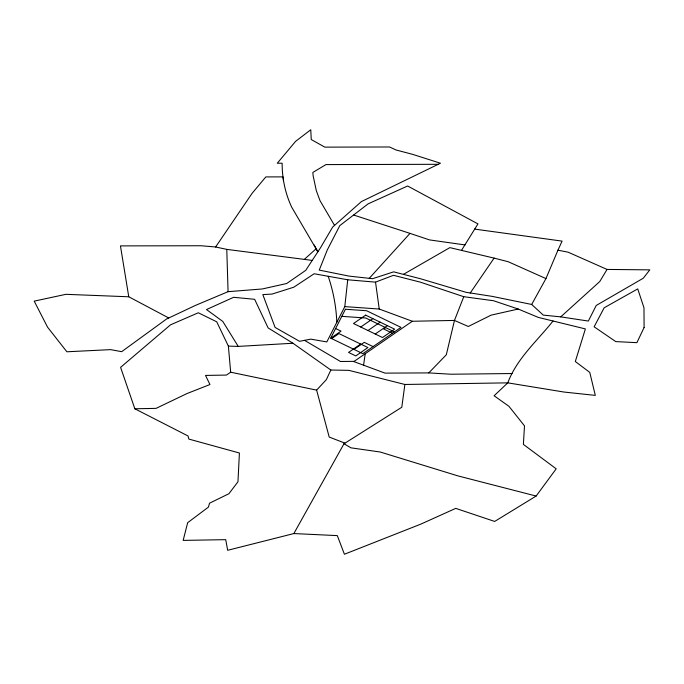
<?xml version="1.0" encoding="UTF-8"?>
<svg xmlns="http://www.w3.org/2000/svg" width="684" height="684" viewBox="0 0 684 684"><rect width="100%" height="100%" fill="white"/><g stroke="black" fill="none" stroke-linecap="round" stroke-linejoin="round"><path stroke-width="1.03" d="M344.796 306.603L347.737 279.782L314.161 273.754L293.735 287.229L272.078 294.069L262.836 294.599L275.079 327.405L299.541 341.307L310.801 339.144L326.824 341.923L344.796 306.603L379.235 309.031L412.315 321.258L454.467 320.437L468.309 326.482L491.069 315.153L518.224 309.04L538.257 317.393L585.384 328.918L575.312 361.511L589.762 372.387L595.311 395.386L563.992 392.043L507.793 382.852L404.885 384.468L348.9 370.36L330.859 370.027L292.966 343.248L268.128 327.927L254.645 299.301L233.62 297.301L206.508 309.553L222.787 321.429L238.237 346.403L292.966 343.248M404.885 384.468L401.79 407.262L343.992 443.762L293.855 533.563L227.669 550.295L225.72 539.659L183.158 540.394L187.664 522.704L208.44 507.083L209.518 503.202L228.918 493.72L237.955 481.793L239.417 453.013L188.852 439.077L188.049 435.973L134.842 408.784L120.589 367.351L170.521 324.823L198.309 312.768L216.717 321.805L228.379 346.113L230.679 372.207L226.404 375.08L205.516 375.422L209.954 384.528L186.929 393.582L156.08 408.365L134.842 408.784M363.58 365.196L365.213 353.739M518.224 309.04L493.54 300.738L463.769 296.702L454.467 320.437L446.31 354.774L428.791 372.9L385.015 373.122L353.825 361.588L412.315 321.258M461.495 250.387L477.945 223.89L407.63 185.997L368.154 203.841L339.811 225.6L327.311 249.908L319.24 270.103L348.925 276.088L372.575 278.696L393.668 271.847L420.258 278.679L466.086 292.316L492.018 296.343L531.682 304.457L543.284 315.11L560.735 316.872L588.343 321.061L596.243 305.457L643.285 278.217L649.8 269.864L607.041 269.436L568.096 252.174L557.947 250.199L545.952 278.585L531.682 304.457M557.947 250.199L562.077 241.11L474.525 229.089M330.859 370.027L326.336 379.654L316.624 390.128L329.201 437.042L344.933 443.155L343.992 443.762L350.986 447.84L380.244 452.021L457.938 475.893L536.136 496.045L556.195 468.822L523.38 444.395L524.5 425.867L508.939 406.296L494.104 395.762L507.793 382.852C516.805 358.553 537.282 340.854 553.04 321.001M314.264 245.06L317.846 251.806L291.7 207.184C285.271 193.478 282.09 178.362 282.141 163.228L277.276 163.237L295.599 141.357L310.767 129.755L311.246 139.545L324.832 147.137L389.538 146.975L396.079 149.993L412.555 154.327L440.453 163.22L361.443 201.575L332.638 227.079L320.574 247.659L305.705 270.385L286.724 283.492L262.34 288.964L228.071 291.675L195.581 305.355L166.511 319.043L121.692 351.67L110.603 349.635L66.878 351.781L47.581 327.191L34.2 301.14L65.869 294.325L128.763 296.779L168.657 317.932M607.041 269.436L599.74 281.569L560.735 316.872M128.763 296.779L120.452 245.889L201.164 245.753L215.614 246.992L252.105 193.307L265.828 176.917L282.971 176.882L283.501 180.679M470.19 293.077L494.096 258.116L508.152 261.707L545.952 278.585M369.274 278.311L410.007 233.381L429.561 239.913L465.069 244.94M304.337 259.39L316.213 248.668M330.825 338.195L341.051 331.142L335.613 328.508M331.646 338.589L338.931 333.57L367.932 347.566L355.8 355.928L348.549 352.431L360.69 344.061M360.759 327.02L372.891 318.65M368.001 330.517L380.142 322.155M375.251 334.023L387.383 325.652M354.013 349.404L364.239 342.351L373.071 346.617M385.605 327.619L383.656 328.961L392.488 333.236M536.136 496.045L494.677 521.439L455.741 508.374L420.865 524.106L344.411 554.245L337.315 535.615L293.855 533.563M403.432 274.361L449.85 247.625L494.096 258.116M347.737 279.782L375.525 282.141L393.471 275.31L420.361 282.159L463.769 296.702M512.051 373.532L450.918 374.225L428.791 372.9M354.15 361.366L340.461 361.485L304.534 340.35M438.239 164.305L325.943 164.596L312.836 172.462L313.178 176.002L316.299 190.605L320.026 200.686L334.536 225.404M228.379 346.113L238.237 346.403M341.812 316.333L365.752 318.017L394.437 331.885M215.614 246.992L226.78 249.378L312.195 260.407M230.679 372.207L316.624 390.128M353.765 215.067L410.007 233.381M328.209 276.276C333.228 291.11 336.229 306.654 336.802 322.318M375.525 282.141L379.235 309.031M226.78 249.378L228.071 291.675M644.089 327.525L636.898 342.667L615.745 341.598L594.131 326.798L604.177 307.783L637.736 288.896L643.986 307.8L644.089 327.525M345.42 309.245L330.714 338.144L362.845 353.671L400.995 327.371L366.59 310.733L345.42 309.245M365.649 315.144L353.508 323.515L382.493 337.528L394.625 329.158L365.649 315.144"/></g></svg>
